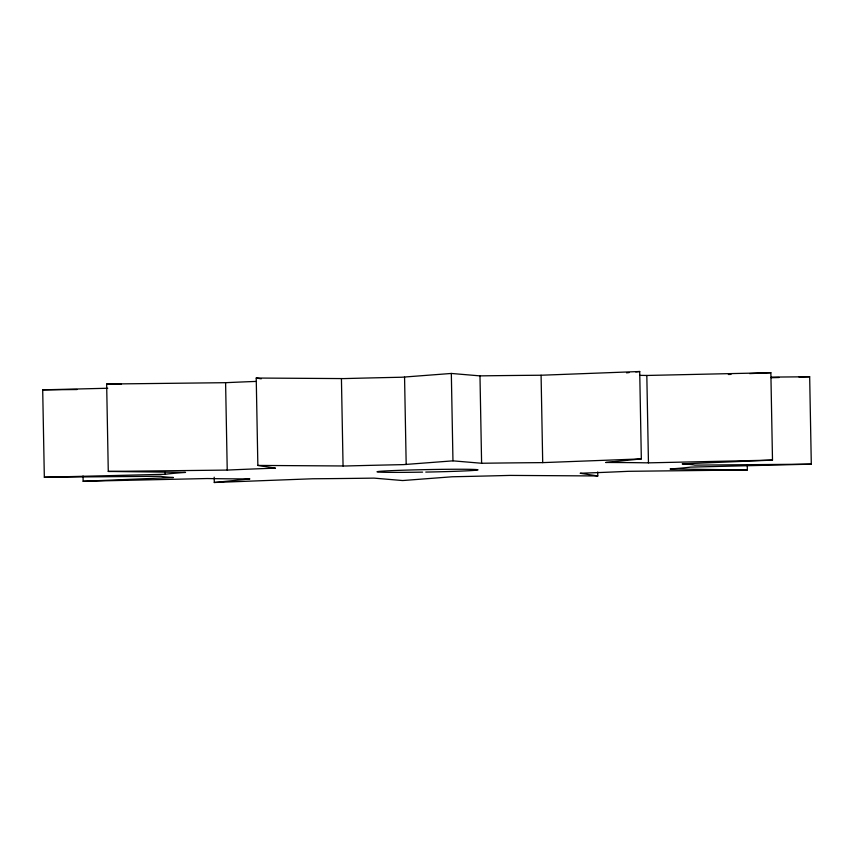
<?xml version="1.0" encoding="UTF-8"?>
<svg xmlns="http://www.w3.org/2000/svg" width="854" height="854" viewBox="0 0 854 854"><rect width="100%" height="100%" fill="white"/><g stroke="black" fill="none" stroke-linecap="round" stroke-linejoin="round"><path stroke-width="1.28" d="M626.516 372.835L629.152 372.568M635.75 371.906L639.71 371.511L641.333 458.897L605.742 462.473A268.177 6.554 -1.1 0 1 648.453 462.857L772.496 460.114L770.863 372.718L646.82 375.461A268.177 6.554 -1.1 0 0 639.817 375.354M214.194 477.194L214.29 482.489L249.891 478.923A268.177 6.554 -1.1 0 1 207.18 478.539L83.137 481.282L83.03 475.988M255.901 381.418A268.177 6.554 -1.1 0 0 225.595 382.688L106.654 384.044L108.277 471.429L227.228 470.084A268.177 6.554 -1.1 0 1 275.458 468.141L257.855 465.43L256.221 378.044L344.098 378.589A268.177 6.554 -1.1 0 1 401.764 377.233L451.328 373.454L479.98 375.877A268.177 6.554 -1.1 0 1 541.084 375.237L639.71 371.511M257.855 465.43L345.731 465.985A268.177 6.554 -1.1 0 1 403.387 464.619L452.962 460.85L481.603 463.263A268.177 6.554 -1.1 0 1 542.706 462.622L641.333 458.897M728.366 374.49L731.024 374.383M749.62 373.604L770.863 372.718M83.137 481.282L173.437 477.514L172.561 477.461A268.177 6.554 -1.1 0 1 160.808 476.276L44.333 477.237L42.7 389.84L107.753 388.25M772.496 460.114L682.197 463.882L683.072 463.925A268.177 6.554 -1.1 0 1 694.825 465.12L811.3 464.16L809.667 376.763L771.365 377.105M214.29 482.489L312.916 478.763A268.177 6.554 -1.1 0 0 374.02 478.123L402.672 480.546L452.236 476.767A268.177 6.554 -1.1 0 0 509.902 475.411L597.779 475.956L597.704 471.984M771.173 377.714L779.136 377.511M799.045 377.03L809.667 376.763M44.333 477.237L165.142 474.28A268.177 6.554 -1.1 0 1 185.553 472.401L108.277 471.429M811.3 464.16L690.491 467.117A268.177 6.554 -1.1 0 1 670.08 468.985L747.346 469.956L747.25 464.661M747.346 469.956L628.405 471.312A268.177 6.554 -1.1 0 1 580.176 473.255L597.779 475.956M42.7 389.84L77.041 389.541M106.654 384.044L121.311 384.225M256.221 378.044L261.249 378.813M646.82 375.461L648.453 462.857M541.084 375.237L542.706 462.622M479.98 375.877L481.603 463.263M451.328 373.454L452.962 460.85M404.561 377.169L406.184 464.565M341.429 378.664L343.062 466.049M225.595 382.688L227.228 470.084M165.089 471.632L165.142 474.28M425.762 472.081A50.386 1.228 -1.1 0 0 477.76 469.967A50.386 1.228 -1.1 0 0 432.391 469.497L429.231 469.561A50.386 1.228 -1.1 0 0 377.233 471.675A50.386 1.228 -1.1 0 0 422.602 472.134"/></g></svg>
